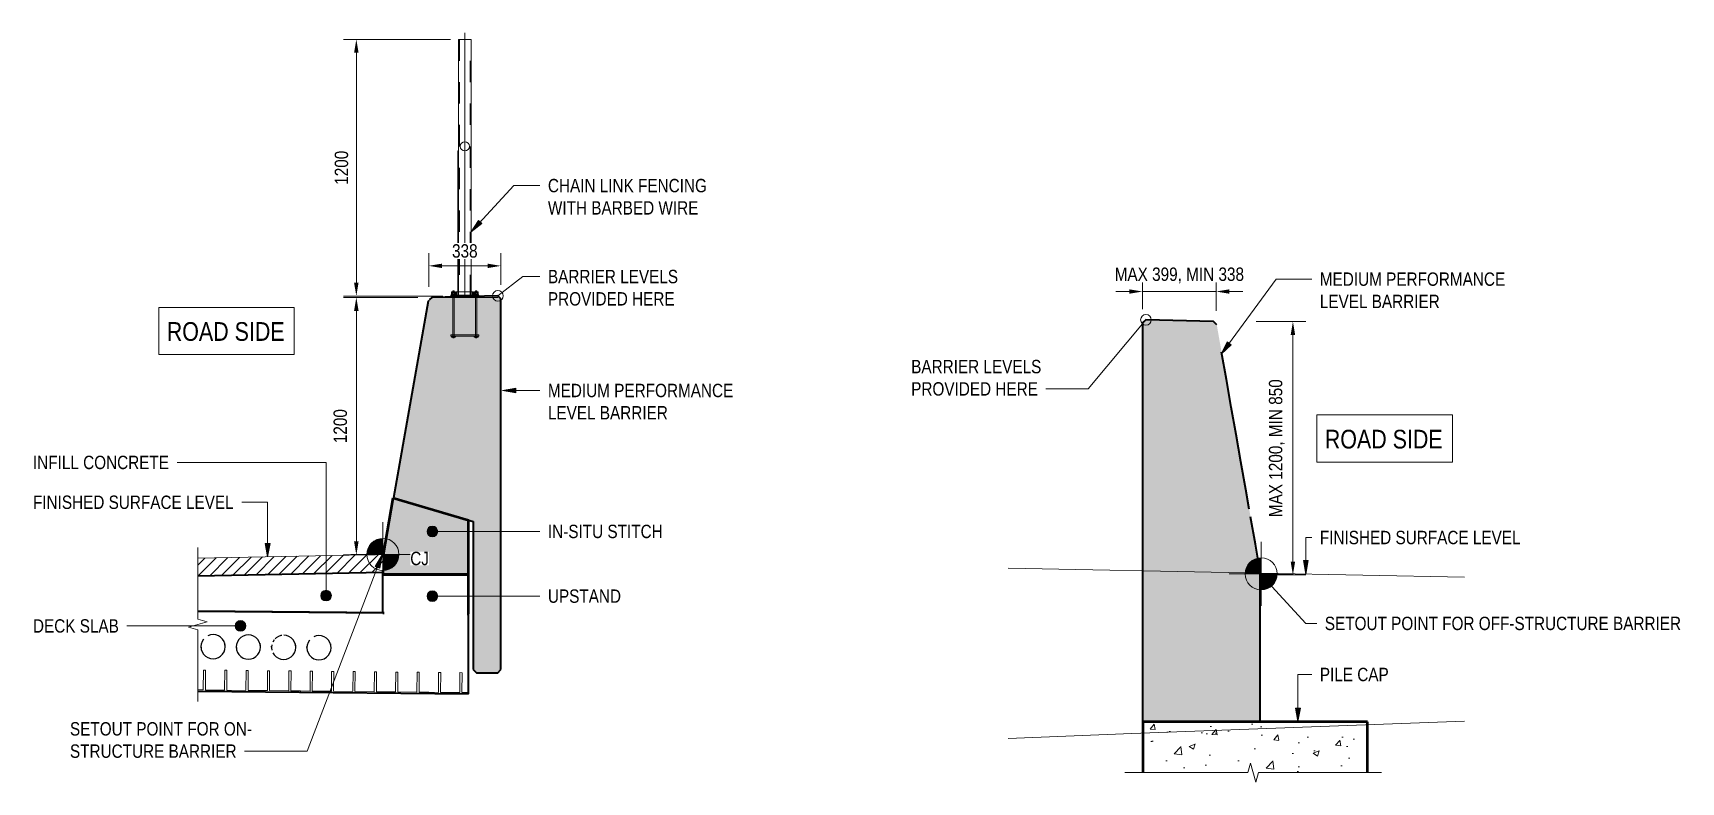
# Model space of a CAD drawing. Header units: metres. Extents: x 571 to 644, y 3 to 1695.
# Drawn here: x 635.77 to 643.48, y 18.55 to 22.05 of the extents above; entities that cross this region are included whole.
import ezdxf

# ---------------------------------------------------------------- set-up
doc = ezdxf.new("R2010")
doc.units = ezdxf.units.M
doc.linetypes.add('DASHED2', pattern=[9.525, 6.35, -3.175])
doc.linetypes.add('JacobsDash', pattern=[0.0045, 0.003, -0.0015])
doc.layers.get('Defpoints').update_dxf_attribs({"color": 41})
for name, color, linetype, lineweight in [('BRIDGE-FRAMING-LINE-18-HID', 7, 'JacobsDash', 18), ('D-BDGE', 7, 'Continuous', 13), ('D-BDGE-FLOOR', 7, 'Continuous', 50), ('D-BDGE-FLOOR-HID', 7, 'JacobsDash', 18), ('D-BDGE-FNDN-PILE-CAP', 7, 'Continuous', 50), ('D-BDGE-FRAMING', 7, 'Continuous', 50), ('D-BDGE-GEN-MOD', 7, 'Continuous', 35), ('D-BDGE-LINE', 7, 'Continuous', 9), ('D-ENHA-GEN-LINE', 7, 'Continuous', 9), ('D-ENHA-TEXT', 7, 'Continuous', 9), ('D-ENHA-TEXT-DIMS', 7, 'Continuous', 9)]:
    doc.layers.add(name, color=color, linetype=linetype, lineweight=lineweight)
doc.layers.add('D-BDGE-Conduits', color=1, linetype='Continuous', lineweight=9, true_color=0xff0000)
doc.styles.add('Arial Narrow_3', font='ARIALN.TTF', dxfattribs={"height": 0.0625})
doc.styles.add('Arial Narrow_4', font='ARIALN.TTF', dxfattribs={"height": 0.0875})
doc.styles.add('Arial Narrow_5', font='ARIALN.TTF', dxfattribs={"height": 0.0625})
doc.dimstyles.new('Dimension_Standard_O__mm_', dxfattribs={"dimscale": 0.3048, "dimtxt": 0.063964, "dimasz": 0.205052, "dimexe": 0.19685, "dimexo": 0.123031, "dimgap": 0.123031, "dimtad": 1, "dimdec": 0, "dimlfac": 1000, "dimzin": 0, "dimdsep": 46, "dimtxsty": 'Arial Narrow_3', "dimsah": 1, "dimcen": 0.09, "dimaunit": 1, "dimadec": 4, "dimazin": 0, "dimtfac": 1, "dimtdec": 4, "dimtix": 1, "dimtmove": 0, "dimatfit": 3, "dimfxl": 1, "dimtvp": 1, "dimtfill": 1, "dimtolj": 1, "dimtzin": 0, "dimlwd": 18, "dimlwe": 18, "dimarcsym": 2})
doc.dimstyles.new('Dimension_Standard_O__mm__1', dxfattribs={"dimscale": 0.3048, "dimtxt": 0.063964, "dimasz": 0.205052, "dimexe": 0.19685, "dimexo": 0.123031, "dimgap": 0.123031, "dimtad": 1, "dimdec": 0, "dimlfac": 1000, "dimzin": 0, "dimdsep": 46, "dimtxsty": 'Arial Narrow_5', "dimsah": 1, "dimcen": 0.09, "dimaunit": 1, "dimadec": 4, "dimazin": 0, "dimtfac": 1, "dimtdec": 4, "dimtix": 1, "dimtmove": 0, "dimatfit": 3, "dimfxl": 1, "dimtvp": 1, "dimtfill": 1, "dimtolj": 1, "dimtzin": 0, "dimlwd": 18, "dimlwe": 18, "dimarcsym": 2})

# ---------------------------------------------------------------- blocks, each defined once
blk = doc.blocks.new('Floors 3 - Floors 3-5446905-DRG-2871111 - SECTION 4')
at = {"layer": 'D-BDGE-FLOOR', "lineweight": 35}
for p, q in [((-1654.776, 19.5266), (-1655.6421, 19.5093)), ((-1654.776, 19.338), (-1654.776, 19.5266)), ((-1655.6421, 19.3466), (-1654.776, 19.338))]:
    blk.add_line(p, q, dxfattribs=at)
blk = doc.blocks.new('07_STR_DPS_PermadecPanel - 07_STR_DPS_PermadecPanel-5973115-DRG-2871111 - SECTION 4')
at = {"layer": 'D-BDGE-FRAMING', "lineweight": 9}
for p, q in [((-1655.6156, 19.0704), (-1655.6165, 18.9774)), ((-1655.6056, 19.0703), (-1655.6156, 19.0704)), ((-1655.6065, 18.9773), (-1655.6056, 19.0703)), ((-1655.5156, 19.0694), (-1655.5165, 18.9764)), ((-1655.5056, 19.0693), (-1655.5156, 19.0694)), ((-1655.5065, 18.9763), (-1655.5056, 19.0693)), ((-1655.4156, 19.0684), (-1655.4165, 18.9754)), ((-1655.4056, 19.0683), (-1655.4156, 19.0684)), ((-1655.4065, 18.9753), (-1655.4056, 19.0683)), ((-1655.3156, 19.0674), (-1655.3165, 18.9744)), ((-1655.3056, 19.0673), (-1655.3156, 19.0674)), ((-1655.3065, 18.9743), (-1655.3056, 19.0673)), ((-1655.2156, 19.0664), (-1655.2165, 18.9734)), ((-1655.2056, 19.0663), (-1655.2156, 19.0664)), ((-1655.2065, 18.9733), (-1655.2056, 19.0663)), ((-1655.6165, 18.9774), (-1655.6421, 18.9777)), ((-1655.6421, 18.9717), (-1655.1616, 18.9669)), ((-1655.5165, 18.9764), (-1655.6065, 18.9773)), ((-1655.4165, 18.9754), (-1655.5065, 18.9763)), ((-1655.3165, 18.9744), (-1655.4065, 18.9753)), ((-1655.2165, 18.9734), (-1655.3065, 18.9743)), ((-1655.1615, 18.9729), (-1655.2065, 18.9733)), ((-1655.1616, 18.9669), (-1655.1615, 18.9729))]:
    blk.add_line(p, q, dxfattribs=at)
blk = doc.blocks.new('07_STR_DPS_PermadecPanel - 07_STR_DPS_PermadecPanel-V5-DRG-2871111 - SECTION 4')
at = {"layer": 'D-BDGE-FRAMING', "lineweight": 9}
for p, q in [((-1655.1156, 19.0654), (-1655.1165, 18.9724)), ((-1655.1056, 19.0653), (-1655.1156, 19.0654)), ((-1655.1065, 18.9723), (-1655.1056, 19.0653)), ((-1655.0156, 19.0644), (-1655.0165, 18.9714)), ((-1655.0056, 19.0643), (-1655.0156, 19.0644)), ((-1655.0065, 18.9713), (-1655.0056, 19.0643)), ((-1654.9156, 19.0634), (-1654.9166, 18.9704)), ((-1654.9056, 19.0633), (-1654.9156, 19.0634)), ((-1654.9066, 18.9703), (-1654.9056, 19.0633)), ((-1654.8156, 19.0624), (-1654.8166, 18.9694)), ((-1654.8056, 19.0623), (-1654.8156, 19.0624)), ((-1654.8066, 18.9693), (-1654.8056, 19.0623)), ((-1654.7156, 19.0614), (-1654.7166, 18.9684)), ((-1654.7056, 19.0613), (-1654.7156, 19.0614)), ((-1654.7066, 18.9683), (-1654.7056, 19.0613)), ((-1654.6156, 19.0604), (-1654.6166, 18.9674)), ((-1654.6056, 19.0603), (-1654.6156, 19.0604)), ((-1654.6066, 18.9673), (-1654.6056, 19.0603)), ((-1655.1615, 18.9729), (-1655.1616, 18.9669)), ((-1655.1616, 18.9669), (-1654.5616, 18.9609)), ((-1655.1165, 18.9724), (-1655.1615, 18.9729)), ((-1655.0165, 18.9714), (-1655.1065, 18.9723)), ((-1654.9166, 18.9704), (-1655.0065, 18.9713)), ((-1654.8166, 18.9694), (-1654.9066, 18.9703)), ((-1654.7166, 18.9684), (-1654.8066, 18.9693)), ((-1654.6166, 18.9674), (-1654.7066, 18.9683)), ((-1654.5616, 18.9669), (-1654.6066, 18.9673)), ((-1654.5616, 18.9609), (-1654.5616, 18.9669))]:
    blk.add_line(p, q, dxfattribs=at)
blk = doc.blocks.new('SC_DET_BREAK LINE - Std Break-6706927-DRG-2871111 - SECTION 4')
at = {"layer": 'D-BDGE-LINE', "lineweight": 13}
for p, q in [((-1655.6421, 19.3082), (-1655.6421, 19.6432)), ((-1655.6858, 19.2707), (-1655.5983, 19.2957)), ((-1655.5983, 19.2957), (-1655.6421, 19.3082)), ((-1655.6421, 19.2582), (-1655.6858, 19.2707)), ((-1655.6421, 18.9232), (-1655.6421, 19.2582))]:
    blk.add_line(p, q, dxfattribs=at)
blk = doc.blocks.new('T2DPAA-T2D-PWA-SU-M3D-000101_dwg-40820706-DRG-2871111 - SECTION 7')
at = {"color": 9, "linetype": 'DASHED2', "lineweight": 18, "true_color": 0xc0c0c0}
for p, q in [((-1734.0769, 18.774), (-1732.5213, 18.8313)), ((-1734.6561, 18.7509), (-1734.0769, 18.774))]:
    blk.add_line(p, q, dxfattribs=at)
blk = doc.blocks.new('T2DPAA-T2D-PWA-SU-M3D-000100_SurveySurface_rvt-1-DRG-2871111 - SECTION 7')
at = {"color": 9, "linetype": 'DASHED2', "lineweight": 18, "true_color": 0xc0c0c0}
blk.add_blockref('T2DPAA-T2D-PWA-SU-M3D-000101_dwg-40820706-DRG-2871111 - SECTION 7', (0, 0), dxfattribs=at)
blk = doc.blocks.new('SC_DET_BREAK LINE - Std Break-6161156-DRG-2871111 - SECTION 7')
at = {"layer": 'D-BDGE-LINE', "lineweight": 13}
for p, q in [((-1733.5343, 18.591), (-1734.1093, 18.591)), ((-1733.5218, 18.6347), (-1733.5343, 18.591)), ((-1733.4968, 18.5472), (-1733.5218, 18.6347)), ((-1733.4843, 18.591), (-1733.4968, 18.5472)), ((-1732.9093, 18.591), (-1733.4843, 18.591))]:
    blk.add_line(p, q, dxfattribs=at)
blk = doc.blocks.new('DIMBLOCK4-DRG-2871111 - SECTION 4')
at = {"layer": 'D-ENHA-TEXT-DIMS', "color": 0, "lineweight": 18, "transparency": 16777216}
for p, q in [((637.6205, 20.8621), (637.6205, 21.0199)), ((637.9585, 20.8707), (637.9585, 21.0199)), ((637.683, 20.9599), (637.896, 20.9599))]:
    blk.add_line(p, q, dxfattribs=at)
at = {"layer": 'D-ENHA-TEXT-DIMS', "color": 0, "transparency": 16777216}
for points in [[(637.683, 20.9703), (637.683, 20.9495), (637.6205, 20.9599)], [(637.896, 20.9703), (637.896, 20.9495), (637.9585, 20.9599)]]:
    blk.add_solid(points, dxfattribs=at)
at = {"layer": 'Defpoints', "color": 0, "transparency": 16777216}
for p in [(637.9585, 20.9599), (637.6205, 20.8246), (637.9585, 20.8332)]:
    blk.add_point(p, dxfattribs=at)
at = {"layer": 'D-ENHA-TEXT-DIMS', "color": 0, "lineweight": 18, "transparency": 16777216, "insert": (637.7895, 21.0293), "char_height": 0.0625, "width": 0.142549, "attachment_point": 5, "style": 'Arial Narrow_3', "bg_fill": 3, "box_fill_scale": 1.1, "bg_fill_color": 256, "bg_fill_true_color": 13158600, "bg_fill_transparency": 0}
blk.add_mtext('\\A1;338', dxfattribs=at)
blk = doc.blocks.new('DIMBLOCK5-DRG-2871111 - SECTION 4')
at = {"layer": 'D-ENHA-TEXT-DIMS', "color": 0, "lineweight": 18, "transparency": 16777216}
for p, q in [((637.5705, 20.8121), (637.2221, 20.8121)), ((637.2821, 19.6715), (637.2821, 20.7496)), ((637.371, 19.609), (637.2221, 19.609))]:
    blk.add_line(p, q, dxfattribs=at)
at = {"layer": 'D-ENHA-TEXT-DIMS', "color": 0, "transparency": 16777216}
for points in [[(637.2716, 20.7496), (637.2925, 20.7496), (637.2821, 20.8121)], [(637.2716, 19.6715), (637.2925, 19.6715), (637.2821, 19.609)]]:
    blk.add_solid(points, dxfattribs=at)
at = {"layer": 'Defpoints', "color": 0, "transparency": 16777216}
for p in [(637.2821, 20.8121), (637.608, 20.8121), (637.4085, 19.609)]:
    blk.add_point(p, dxfattribs=at)
at = {"layer": 'D-ENHA-TEXT-DIMS', "color": 0, "lineweight": 18, "transparency": 16777216, "insert": (637.2073, 20.2106), "char_height": 0.0625, "width": 0.190066, "attachment_point": 5, "rotation": 90, "style": 'Arial Narrow_5', "bg_fill": 3, "box_fill_scale": 1.1, "bg_fill_color": 256, "bg_fill_true_color": 13158600, "bg_fill_transparency": 0}
blk.add_mtext('\\A1;\u200e1200', dxfattribs=at)
blk = doc.blocks.new('DIMBLOCK6-DRG-2871111 - SECTION 4')
at = {"layer": 'D-ENHA-TEXT-DIMS', "color": 0, "lineweight": 18, "transparency": 16777216}
for p, q in [((637.722, 22.0184), (637.2221, 22.0184)), ((637.2821, 21.9559), (637.2821, 20.8809)), ((637.6871, 20.8184), (637.2221, 20.8184))]:
    blk.add_line(p, q, dxfattribs=at)
at = {"layer": 'D-ENHA-TEXT-DIMS', "color": 0, "transparency": 16777216}
for points in [[(637.2716, 21.9559), (637.2925, 21.9559), (637.2821, 22.0184)], [(637.2716, 20.8809), (637.2925, 20.8809), (637.2821, 20.8184)]]:
    blk.add_solid(points, dxfattribs=at)
at = {"layer": 'Defpoints', "color": 0, "transparency": 16777216}
for p in [(637.7595, 22.0184), (637.2821, 20.8184), (637.7246, 20.8184)]:
    blk.add_point(p, dxfattribs=at)
at = {"layer": 'D-ENHA-TEXT-DIMS', "color": 0, "lineweight": 18, "transparency": 16777216, "insert": (637.2127, 21.4184), "char_height": 0.0625, "width": 0.190066, "attachment_point": 5, "rotation": 90, "style": 'Arial Narrow_3', "bg_fill": 3, "box_fill_scale": 1.1, "bg_fill_color": 256, "bg_fill_true_color": 13158600, "bg_fill_transparency": 0}
blk.add_mtext('\\A1;1200', dxfattribs=at)
blk = doc.blocks.new('DIMBLOCK7-DRG-2871111 - SECTION 7')
at = {"layer": 'D-ENHA-TEXT-DIMS', "color": 0, "lineweight": 18, "transparency": 16777216}
for p, q in [((640.96, 20.7581), (640.96, 20.8999)), ((641.3031, 20.7499), (641.3031, 20.8999)), ((640.8975, 20.8399), (640.835, 20.8399)), ((641.3031, 20.8399), (640.96, 20.8399)), ((641.3656, 20.8399), (641.4281, 20.8399))]:
    blk.add_line(p, q, dxfattribs=at)
at = {"layer": 'D-ENHA-TEXT-DIMS', "color": 0, "transparency": 16777216}
for points in [[(640.8975, 20.8503), (640.8975, 20.8295), (640.96, 20.8399)], [(641.3656, 20.8503), (641.3656, 20.8295), (641.3031, 20.8399)]]:
    blk.add_solid(points, dxfattribs=at)
at = {"layer": 'Defpoints', "color": 0, "transparency": 16777216}
for p in [(640.96, 20.7206), (641.3031, 20.7124)]:
    blk.add_point(p, dxfattribs=at)
at = {"layer": 'D-ENHA-TEXT-DIMS', "color": 0, "lineweight": 18, "transparency": 16777216, "insert": (641.1316, 20.915), "char_height": 0.0625, "width": 0.727367, "attachment_point": 5, "style": 'Arial Narrow_3', "bg_fill": 3, "box_fill_scale": 1.1, "bg_fill_color": 256, "bg_fill_true_color": 13158600, "bg_fill_transparency": 0}
blk.add_mtext('\\A1;MAX 399, MIN 338', dxfattribs=at)
at = {"layer": 'Defpoints', "color": 0, "transparency": 16777216}
blk.add_point((640.96, 20.8399), dxfattribs=at)
blk = doc.blocks.new('DIMBLOCK8-DRG-2871111 - SECTION 7')
at = {"layer": 'D-ENHA-TEXT-DIMS', "color": 0, "lineweight": 18, "transparency": 16777216}
for p, q in [((641.4914, 20.6999), (641.7228, 20.6999)), ((641.6628, 19.5775), (641.6628, 20.6374)), ((641.5168, 19.515), (641.7228, 19.515))]:
    blk.add_line(p, q, dxfattribs=at)
at = {"layer": 'D-ENHA-TEXT-DIMS', "color": 0, "transparency": 16777216}
for points in [[(641.6524, 20.6374), (641.6732, 20.6374), (641.6628, 20.6999)], [(641.6524, 19.5775), (641.6732, 19.5775), (641.6628, 19.515)]]:
    blk.add_solid(points, dxfattribs=at)
at = {"layer": 'Defpoints', "color": 0, "transparency": 16777216}
for p in [(641.4539, 20.6999), (641.6628, 20.6999), (641.4793, 19.515)]:
    blk.add_point(p, dxfattribs=at)
at = {"layer": 'D-ENHA-TEXT-DIMS', "color": 0, "lineweight": 18, "transparency": 16777216, "insert": (641.5877, 20.1075), "char_height": 0.0625, "width": 0.774883, "attachment_point": 5, "rotation": 90, "style": 'Arial Narrow_3', "bg_fill": 3, "box_fill_scale": 1.1, "bg_fill_color": 256, "bg_fill_true_color": 13158600, "bg_fill_transparency": 0}
blk.add_mtext('\\A1;MAX 1200\u200e, MIN 850', dxfattribs=at)

msp = doc.modelspace()

# ---------------------------------------------------------------- hatches: boundary and pattern name
at = {"layer": 'D-BDGE-FNDN-PILE-CAP', "lineweight": 9, "true_color": 0xc0c0c0}
h = msp.add_hatch(dxfattribs=at)
h.set_pattern_fill('FP_8', color=9, style=0, pattern_type=2)
h.set_pattern_definition([(50, (640.4066, 17.354), (0.289218, -0.025306), [0.03024, -0.33266]), (355, (640.4066, 17.354), (-0.05595, 0.3033), [0.02419, -0.26613]), (100.451, (640.4306, 17.352), (0.233273, 0.277996), [0.0257, -0.28272]), (46.184, (640.4066, 17.434), (0.43034, -0.06675), [0.04536, -0.49899]), (96.636, (640.4426, 17.429), (0.37687, 0.39279), [0.03855, -0.42408]), (351.184, (640.4066, 17.434), (0.37688, 0.39279), [0.03629, -0.39919]), (21, (640.4466, 17.414), (0.240687, -0.16235), [0.03024, -0.33266]), (326, (640.4466, 17.414), (0.09811, 0.292397), [0.02419, -0.26613]), (71.451, (640.4666, 17.401), (0.3388, 0.130048), [0.0257, -0.28272]), (37.5, (640.4066, 17.354), (0.004898, 0.13423), [0.00084, -0.26206, 0.00084, -0.26932, -0.26714]), (37.5, (640.4066, 17.354), (0.004898, 0.13423), [-0.53306, 0.00084, -0.2663]), (7.5, (640.4066, 17.354), (0.106079, 0.159037), [0.00084, -0.15319, 0.00084, -0.25602, -0.10181]), (7.5, (640.4066, 17.354), (0.106079, 0.159037), [-0.41089, 0.00084, -0.10098]), (327.5, (640.3166, 17.354), (0.215251, -0.0090994), [0.00084, -0.09997, 0.00084, -0.31368, -0.41734]), (327.5, (640.3166, 17.354), (0.215251, -0.0090994), [-0.41532, 0.00084, -0.4165]), (317.5, (640.2766, 17.354), (0.235153, 0.040369), [0.00084, -0.13021, 0.00084, -0.20803, -0.29637]), (317.5, (640.2766, 17.354), (0.235153, 0.040369), [-0.33992, 0.00084, -0.29553])])
h.paths.add_polyline_path([(641.4898, 18.5472), (641.5023, 18.591), (642.0111, 18.591), (642.0111, 18.8288), (640.961, 18.8287), (640.961, 18.591), (641.4523, 18.591), (641.4648, 18.6347), (641.4773, 18.591)])
at = {"layer": 'D-BDGE-FRAMING', "true_color": 0xc0c0c0}
for points in [[(637.8064, 19.5166), (637.8064, 19.7699), (637.4534, 19.874), (637.4071, 19.6111), (637.4814, 19.6111), (637.481, 19.6033), (637.4798, 19.5955), (637.4777, 19.588), (637.4749, 19.5806), (637.4713, 19.5736), (637.4671, 19.567), (637.4621, 19.5609), (637.4566, 19.5554), (637.4505, 19.5505), (637.4439, 19.5462), (637.4369, 19.5426), (637.4296, 19.5398), (637.422, 19.5378), (637.4142, 19.5365), (637.4064, 19.5361), (637.4064, 19.5166), (637.8061, 19.5167)], [(637.8064, 19.7699), (637.8064, 19.7699), (637.8064, 19.7699)]]:
    msp.add_hatch(color=9, dxfattribs=at).paths.add_polyline_path(points)
h = msp.add_hatch(color=9, dxfattribs=at)
edge = h.paths.add_edge_path()
edge.add_line((637.407, 19.6111), (637.407, 19.6111))
edge.add_line((637.407, 19.6111), (637.4084, 19.619))
at = {"layer": 'D-BDGE-GEN-MOD', "true_color": 0xc0c0c0}
msp.add_hatch(color=9, dxfattribs=at).paths.add_polyline_path([(637.8435, 19.0583), (637.9435, 19.0583), (637.9585, 19.0733), (637.9585, 20.8053), (637.9435, 20.8203), (637.6346, 20.8125), (637.6175, 20.7954), (637.4555, 19.8753), (637.8285, 19.7653), (637.8285, 19.0733)])
at = {"layer": 'D-BDGE-GEN-MOD', "lineweight": 5, "true_color": 0xc0c0c0}
for points in [[(640.96, 18.8302), (641.51, 18.8302), (641.51, 19.5203), (641.4392, 19.5203), (641.4396, 19.5282), (641.4409, 19.5359), (641.4429, 19.5435), (641.4457, 19.5508), (641.4493, 19.5578), (641.4535, 19.5644), (641.4585, 19.5705), (641.464, 19.5761), (641.4701, 19.581), (641.4767, 19.5853), (641.4837, 19.5888), (641.491, 19.5916), (641.4988, 19.5937), (641.3066, 20.6845), (641.291, 20.7001), (640.975, 20.7078), (640.96, 20.6928), (640.96, 18.8746)], [(641.291, 20.7001), (641.291, 20.7005), (641.1864, 20.7031), (640.975, 20.7082), (640.9751, 20.7078), (641.2278, 20.7017)], [(641.3066, 20.6845), (641.3066, 20.685), (641.3066, 20.6846)]]:
    msp.add_hatch(color=9, dxfattribs=at).paths.add_polyline_path(points)
h = msp.add_hatch(color=9, dxfattribs=at)
h.paths.add_polyline_path([(641.4988, 19.5937), (641.4988, 19.5937), (641.4987, 19.5944)])
h.paths.add_polyline_path([(641.4649, 19.7867), (641.4642, 19.7908), (641.4648, 19.787)])
at = {"layer": 'D-BDGE-LINE'}
h = msp.add_hatch(dxfattribs=at)
h.set_pattern_fill('FP_7', color=256, style=0, pattern_type=2)
h.set_pattern_definition([(45, (637.758283, 16.961), (-0.0265165, 0.0265165), [])])
h.paths.add_polyline_path([(636.5402, 19.509), (637.4063, 19.5268), (637.4063, 19.6111), (636.5402, 19.5934), (636.5402, 19.5093)])
h.paths.add_polyline_path([(637.4063, 19.5268), (637.4064, 19.5268), (637.4063, 19.5662)])
at = {"layer": 'D-ENHA-GEN-LINE', "lineweight": 5}
for points in [[(637.3314, 19.6111), (637.4064, 19.6111), (637.4063, 19.6861), (637.3986, 19.6857), (637.3908, 19.6845), (637.3832, 19.6825), (637.3759, 19.6796), (637.3689, 19.6761), (637.3623, 19.6718), (637.3562, 19.6669), (637.3507, 19.6613), (637.3457, 19.6552), (637.3414, 19.6486), (637.3379, 19.6416), (637.3351, 19.6343), (637.333, 19.6267), (637.3318, 19.619), (637.3315, 19.6151)], [(637.4064, 19.5361), (637.4142, 19.5365), (637.422, 19.5378), (637.4296, 19.5398), (637.4369, 19.5426), (637.4439, 19.5462), (637.4505, 19.5505), (637.4566, 19.5554), (637.4621, 19.5609), (637.4671, 19.567), (637.4713, 19.5736), (637.4749, 19.5806), (637.4777, 19.588), (637.4798, 19.5955), (637.481, 19.6033), (637.4814, 19.6111), (637.4064, 19.6111), (637.4064, 19.5662)], [(641.5142, 19.5203), (641.5142, 19.5953), (641.5064, 19.5949), (641.4986, 19.5937), (641.491, 19.5916), (641.4837, 19.5888), (641.4767, 19.5853), (641.4701, 19.581), (641.464, 19.5761), (641.4585, 19.5705), (641.4535, 19.5644), (641.4493, 19.5578), (641.4457, 19.5508), (641.4429, 19.5435), (641.4409, 19.5359), (641.4396, 19.5282), (641.4392, 19.5203), (641.5063, 19.5203)], [(641.5142, 19.4453), (641.5221, 19.4457), (641.5298, 19.447), (641.5374, 19.449), (641.5447, 19.4518), (641.5517, 19.4554), (641.5583, 19.4596), (641.5644, 19.4646), (641.57, 19.4701), (641.5749, 19.4762), (641.5792, 19.4828), (641.5827, 19.4898), (641.5856, 19.4971), (641.5876, 19.5047), (641.5888, 19.5125), (641.5892, 19.5203), (641.5142, 19.5203), (641.5142, 19.451)]]:
    msp.add_hatch(color=256, dxfattribs=at).paths.add_polyline_path(points)
at = {"layer": 'D-ENHA-TEXT'}
for points in [[(637.8193, 21.1192), (637.8698, 21.1576), (637.8536, 21.1726)], [(641.328, 20.5475), (641.3738, 20.5914), (641.356, 20.6044)], [(637.9663, 20.3773), (638.0288, 20.3663), (638.0288, 20.3884)], [(636.8673, 19.6003), (636.8784, 19.6628), (636.8563, 19.6628)], [(637.4034, 19.6095), (637.3707, 19.5551), (637.3913, 19.5472)], [(641.7239, 19.5195), (641.7349, 19.582), (641.7129, 19.582)], [(641.5112, 19.5187), (641.5455, 19.4654), (641.5617, 19.4803)], [(641.6866, 18.8306), (641.6976, 18.8931), (641.6755, 18.8931)]]:
    msp.add_hatch(color=256, dxfattribs=at).paths.add_polyline_path(points)
h = msp.add_hatch(color=256, dxfattribs=at)
edge = h.paths.add_edge_path()
edge.add_arc((637.6379, 19.7186), 0.025, 0, 360)
h = msp.add_hatch(color=256, dxfattribs=at)
edge = h.paths.add_edge_path()
edge.add_arc((637.1405, 19.4185), 0.025, 0, 360)
h = msp.add_hatch(color=256, dxfattribs=at)
edge = h.paths.add_edge_path()
edge.add_arc((637.6379, 19.4161), 0.025, 0, 360)
h = msp.add_hatch(color=256, dxfattribs=at)
edge = h.paths.add_edge_path()
edge.add_arc((636.7405, 19.2769), 0.025, 0, 360)

# ---------------------------------------------------------------- linework, layer by layer
at = {"layer": 'BRIDGE-FRAMING-LINE-18-HID'}
msp.add_line((637.4064, 19.6072), (637.4064, 19.6071), dxfattribs=at)
at = {"layer": 'D-BDGE', "color": 7, "lineweight": 9, "true_color": 0xffffff}
msp.add_line((637.7896, 20.8184), (637.7896, 22.0484), dxfattribs=at)
at = {"layer": 'D-BDGE'}
for p, q in [((637.8198, 22.0184), (637.7595, 22.0184)), ((637.7246, 20.8234), (637.8546, 20.8234)), ((637.8546, 20.8184), (637.7246, 20.8184)), ((637.7596, 20.8384), (637.8148, 20.8384)), ((637.8198, 20.8384), (637.8297, 20.8384)), ((637.826, 20.8184), (637.826, 20.8384)), ((637.8297, 20.8184), (637.826, 20.8184)), ((637.8297, 20.8384), (637.8297, 20.8184)), ((637.8314, 20.826), (637.8492, 20.826)), ((637.8314, 20.8234), (637.8314, 20.826)), ((637.833, 20.8318), (637.833, 20.8281)), ((637.8331, 20.8381), (637.8331, 20.8341)), ((637.8504, 20.8331), (637.834, 20.8331)), ((637.8342, 20.8391), (637.8498, 20.8391)), ((637.8342, 20.8331), (637.8498, 20.8331)), ((637.8366, 20.826), (637.8366, 20.8381)), ((637.8468, 20.826), (637.8366, 20.826)), ((637.8366, 20.826), (637.8529, 20.826)), ((637.8376, 20.8391), (637.8456, 20.8391)), ((637.8376, 20.8331), (637.8456, 20.8331)), ((637.8376, 20.8331), (637.8456, 20.8331)), ((637.8391, 20.8434), (637.8456, 20.8434)), ((637.8481, 20.826), (637.8481, 20.8381)), ((637.8514, 20.8372), (637.8514, 20.8341)), ((637.8514, 20.8341), (637.8514, 20.8281)), ((637.8529, 20.8234), (637.8529, 20.826)), ((637.8546, 20.8234), (637.8546, 20.8184)), ((637.6346, 20.8125), (637.9446, 20.8125))]:
    msp.add_line(p, q, dxfattribs=at)
at = {"layer": 'D-BDGE', "lineweight": 9}
for p, q in [((637.7595, 22.0184), (637.7595, 20.8184)), ((637.8198, 20.8184), (637.8198, 22.0184)), ((637.7595, 21.4975), (637.7564, 21.4975)), ((637.7564, 21.4975), (637.7564, 20.8388)), ((637.7246, 20.8184), (637.7246, 20.8234)), ((637.7246, 20.8234), (637.7246, 20.8184)), ((637.7427, 20.826), (637.7264, 20.826)), ((637.7264, 20.8234), (637.7264, 20.826)), ((637.7279, 20.8372), (637.7279, 20.8341)), ((637.7279, 20.8318), (637.7279, 20.8281)), ((637.7288, 20.8331), (637.745, 20.8331)), ((637.7451, 20.8391), (637.7294, 20.8391)), ((637.745, 20.8331), (637.7294, 20.8331)), ((637.7479, 20.826), (637.7301, 20.826)), ((637.7312, 20.826), (637.7312, 20.8381)), ((637.7325, 20.826), (637.7427, 20.826)), ((637.7337, 20.8434), (637.7337, 20.6234)), ((637.7402, 20.8434), (637.7337, 20.8434)), ((637.7417, 20.8391), (637.7337, 20.8391)), ((637.7417, 20.8331), (637.7337, 20.8331)), ((637.7417, 20.8331), (637.7337, 20.8331)), ((637.7402, 20.6234), (637.7402, 20.8434)), ((637.7427, 20.826), (637.7427, 20.8381)), ((637.7461, 20.8381), (637.7461, 20.8341)), ((637.7463, 20.8317), (637.7463, 20.8281)), ((637.7479, 20.8234), (637.7479, 20.826)), ((637.7496, 20.8384), (637.7596, 20.8384)), ((637.7496, 20.8184), (637.7496, 20.8384)), ((637.7533, 20.8184), (637.7496, 20.8184)), ((637.7533, 20.8384), (637.7533, 20.8184)), ((637.7564, 20.8388), (637.7595, 20.8388)), ((637.8391, 20.6234), (637.8391, 20.8434)), ((637.8456, 20.8434), (637.8456, 20.6234)), ((637.7246, 20.637), (637.8546, 20.637)), ((637.7246, 20.632), (637.7246, 20.637)), ((637.8546, 20.632), (637.7246, 20.632)), ((637.7279, 20.6301), (637.7279, 20.6269)), ((637.7288, 20.6259), (637.745, 20.6259)), ((637.7451, 20.632), (637.7294, 20.632)), ((637.745, 20.6259), (637.7294, 20.6259)), ((637.7312, 20.631), (637.7312, 20.6269)), ((637.7417, 20.632), (637.7337, 20.632)), ((637.7417, 20.6259), (637.7337, 20.6259)), ((637.7417, 20.6259), (637.7337, 20.6259)), ((637.7417, 20.6259), (637.7337, 20.6259)), ((637.7337, 20.6234), (637.7402, 20.6234)), ((637.7427, 20.631), (637.7427, 20.6269)), ((637.7461, 20.6309), (637.7461, 20.6269)), ((637.8331, 20.6309), (637.8331, 20.6269)), ((637.8342, 20.632), (637.8498, 20.632)), ((637.8343, 20.6259), (637.8498, 20.6259)), ((637.8504, 20.6259), (637.8343, 20.6259)), ((637.8366, 20.631), (637.8366, 20.6269)), ((637.8376, 20.632), (637.8456, 20.632)), ((637.8376, 20.6259), (637.8456, 20.6259)), ((637.8376, 20.6259), (637.8456, 20.6259)), ((637.8376, 20.6259), (637.8456, 20.6259)), ((637.8456, 20.6234), (637.8391, 20.6234)), ((637.8481, 20.631), (637.8481, 20.6269)), ((637.8514, 20.6301), (637.8514, 20.6269)), ((637.8546, 20.637), (637.8546, 20.632))]:
    msp.add_line(p, q, dxfattribs=at)
at = {"layer": 'D-BDGE', "linetype": 'JacobsDash', "lineweight": 9}
for p, q in [((637.7645, 22.0184), (637.7645, 20.8184)), ((637.8148, 20.8184), (637.8148, 22.0184))]:
    msp.add_line(p, q, dxfattribs=at)
at = {"layer": 'D-BDGE', "color": 5, "lineweight": 9, "true_color": 0x0000ff}
msp.add_line((637.6175, 20.7954), (637.6346, 20.8125), dxfattribs=at)
at = {"layer": 'D-BDGE', "color": 8, "lineweight": 18, "true_color": 0x808080}
for p, q in [((637.4068, 19.6111), (636.5402, 19.5934)), ((637.4068, 19.6106), (637.4068, 19.6111)), ((637.4068, 19.5268), (637.4068, 19.5361))]:
    msp.add_line(p, q, dxfattribs=at)
at = {"layer": 'D-BDGE', "lineweight": 18}
for p, q in [((640.3312, 19.5465), (641.4394, 19.5247)), ((641.5142, 19.5233), (642.4653, 19.5046))]:
    msp.add_line(p, q, dxfattribs=at)
at = {"layer": 'D-BDGE'}
msp.add_circle((637.7896, 21.5182), 0.0212, dxfattribs=at)
at = {"layer": 'D-BDGE', "lineweight": 9}
for centre, radius, start, end in [((637.7294, 20.8375), 0.00158, 90, 192.21937), ((637.7289, 20.8341), 0.00104, 180, 263.71061), ((637.7294, 20.8315), 0.00158, 90, 192.21937), ((637.7301, 20.8281), 0.00212, 180, 270), ((637.7322, 20.8381), 0.001, 90, 180), ((637.7322, 20.8321), 0.001, 90, 180), ((637.7322, 20.8321), 0.001, 90, 180), ((637.7417, 20.8381), 0.001, 0, 90), ((637.7417, 20.8321), 0.001, 0, 90), ((637.7417, 20.8321), 0.001, 0, 90), ((637.7442, 20.8281), 0.00212, 270, 0), ((637.745, 20.8317), 0.00132, 0, 90), ((637.7451, 20.8381), 0.00104, 0, 90), ((637.7451, 20.8341), 0.00104, 274.63287, 360), ((637.7294, 20.6304), 0.00158, 90, 192.21937), ((637.7289, 20.627), 0.00104, 180, 263.71061), ((637.7322, 20.631), 0.001, 90, 180), ((637.7322, 20.6269), 0.001, 180, 280.14126), ((637.7417, 20.631), 0.001, 0, 90), ((637.7417, 20.6269), 0.001, 270, 0), ((637.7451, 20.6309), 0.00104, 0, 90), ((637.7451, 20.6269), 0.00104, 274.63287, 360), ((637.8342, 20.6309), 0.00104, 90, 180), ((637.8342, 20.6269), 0.00104, 180, 265.36713), ((637.8376, 20.631), 0.001, 90, 180), ((637.8376, 20.6269), 0.001, 180, 270), ((637.8471, 20.6269), 0.001, 259.85874, 0), ((637.8471, 20.631), 0.001, 0, 90), ((637.8498, 20.6304), 0.00158, 347.78063, 90), ((637.8503, 20.627), 0.00104, 276.28939, 360)]:
    msp.add_arc(centre, radius, start, end, dxfattribs=at)
at = {"layer": 'D-BDGE'}
for centre, radius, start, end in [((637.8351, 20.8281), 0.00212, 180, 270), ((637.8342, 20.8381), 0.00104, 90, 180), ((637.8342, 20.8341), 0.00104, 180, 260.03888), ((637.8342, 20.832), 0.00104, 90, 180), ((637.8376, 20.8381), 0.001, 90, 180), ((637.8376, 20.8321), 0.001, 90, 180), ((637.8376, 20.8321), 0.001, 90, 180), ((637.8471, 20.8381), 0.001, 0, 90), ((637.8471, 20.8321), 0.001, 0, 90), ((637.8471, 20.8321), 0.001, 0, 90), ((637.8492, 20.8281), 0.00212, 270, 360), ((637.8498, 20.8375), 0.00158, 347.78063, 90), ((637.8498, 20.8315), 0.00158, 347.78063, 90), ((637.8503, 20.8341), 0.00104, 276.28939, 360)]:
    msp.add_arc(centre, radius, start, end, dxfattribs=at)
at = {"layer": 'D-BDGE-Conduits', "color": 143, "lineweight": 25, "true_color": 0x78aac8}
for p, q in [((636.6685, 19.1861), (636.6671, 19.1982)), ((636.8335, 19.1845), (636.8321, 19.1967)), ((636.8978, 19.2118), (636.8911, 19.2011)), ((636.9985, 19.1829), (636.9971, 19.1951)), ((636.5544, 19.1853), (636.5558, 19.1731)), ((636.7194, 19.1837), (636.7208, 19.1715)), ((636.7204, 19.178), (636.7217, 19.1663)), ((636.8844, 19.1822), (636.8858, 19.17)), ((636.8869, 19.1891), (636.8854, 19.1765)), ((636.8854, 19.1765), (636.8869, 19.1638)), ((637.0494, 19.1806), (637.0508, 19.1684)), ((637.1635, 19.1814), (637.1621, 19.1935))]:
    msp.add_line(p, q, dxfattribs=at)
at = {"layer": 'D-BDGE-Conduits', "color": 143, "lineweight": 25, "true_color": 0x78aac8, "flags": 128}
for points in [[(636.5678, 19.2149), (636.5611, 19.2042), (636.5569, 19.1922), (636.5554, 19.1796)], [(636.6122, 19.2363), (636.5995, 19.2349), (636.5876, 19.2307)], [(636.6689, 19.1796), (636.6675, 19.1922), (636.6633, 19.2042), (636.6565, 19.2149), (636.6475, 19.2239), (636.6368, 19.2307), (636.6248, 19.2349), (636.6122, 19.2363)], [(636.7772, 19.2347), (636.7645, 19.2333), (636.7526, 19.2291), (636.7418, 19.2224), (636.7328, 19.2134), (636.7261, 19.2026), (636.7219, 19.1906), (636.7204, 19.178)], [(636.8339, 19.178), (636.8325, 19.1906), (636.8283, 19.2026), (636.8215, 19.2134), (636.8125, 19.2224), (636.8018, 19.2291), (636.7898, 19.2333), (636.7772, 19.2347)], [(636.933, 19.2324), (636.9295, 19.2318), (636.9176, 19.2276), (636.9068, 19.2208), (636.9022, 19.2167)], [(636.9989, 19.1765), (636.9975, 19.1891), (636.9933, 19.2011), (636.9865, 19.2118), (636.9775, 19.2208), (636.9668, 19.2276), (636.9548, 19.2318), (636.9422, 19.2332)], [(637.0628, 19.2103), (637.0561, 19.1995), (637.0519, 19.1875), (637.0504, 19.1749)], [(637.1072, 19.2316), (637.0945, 19.2302), (637.0826, 19.226)], [(637.1639, 19.1749), (637.1625, 19.1875), (637.1583, 19.1995), (637.1515, 19.2103), (637.1425, 19.2192), (637.1318, 19.226), (637.1198, 19.2302), (637.1072, 19.2316)], [(636.5554, 19.1796), (636.5569, 19.167), (636.5611, 19.155), (636.5678, 19.1442), (636.5768, 19.1352), (636.5876, 19.1285), (636.5995, 19.1243), (636.6122, 19.1229)], [(636.6122, 19.1229), (636.6248, 19.1243), (636.6368, 19.1285), (636.6475, 19.1352), (636.6565, 19.1442), (636.6633, 19.155), (636.6675, 19.167), (636.6689, 19.1796)], [(636.7217, 19.1663), (636.7219, 19.1654), (636.7261, 19.1534), (636.7328, 19.1427), (636.7418, 19.1337), (636.7526, 19.1269), (636.7645, 19.1227), (636.7772, 19.1213)], [(636.7772, 19.1213), (636.7898, 19.1227), (636.8018, 19.1269), (636.8125, 19.1337), (636.8215, 19.1427), (636.8283, 19.1534), (636.8325, 19.1654), (636.8339, 19.178)], [(636.8911, 19.1518), (636.8978, 19.1411), (636.9068, 19.1321), (636.9176, 19.1254), (636.9295, 19.1212), (636.9422, 19.1197)], [(636.9422, 19.1197), (636.9548, 19.1212), (636.9668, 19.1254), (636.9775, 19.1321), (636.9865, 19.1411), (636.9933, 19.1518), (636.9975, 19.1638), (636.9989, 19.1765)], [(637.0504, 19.1749), (637.0519, 19.1623), (637.0561, 19.1503), (637.0628, 19.1395), (637.0718, 19.1305), (637.0826, 19.1238), (637.0945, 19.1196), (637.1072, 19.1182)], [(637.1072, 19.1182), (637.1198, 19.1196), (637.1318, 19.1238), (637.1425, 19.1305), (637.1515, 19.1395), (637.1583, 19.1503), (637.1625, 19.1623), (637.1639, 19.1749)]]:
    msp.add_lwpolyline(points, dxfattribs=at)
at = {"layer": 'D-BDGE-FLOOR'}
for p, q in [((637.8068, 19.5167), (637.4068, 19.5167)), ((637.8068, 19.3333), (637.8068, 19.5167)), ((637.8068, 19.5167), (637.8068, 19.5167)), ((637.4068, 19.3373), (637.4126, 19.3373)), ((637.8002, 19.3334), (637.8068, 19.3333))]:
    msp.add_line(p, q, dxfattribs=at)
at = {"layer": 'D-BDGE-FLOOR', "lineweight": 35}
for p, q in [((637.4126, 19.3377), (636.5402, 19.3465)), ((637.8072, 19.3338), (637.8002, 19.3339)), ((637.8072, 18.9588), (637.8072, 19.3338)), ((636.5402, 18.9715), (637.8072, 18.9588))]:
    msp.add_line(p, q, dxfattribs=at)
at = {"layer": 'D-BDGE-FLOOR-HID'}
for p, q in [((637.4068, 19.5166), (637.4068, 19.3379)), ((637.4068, 19.3378), (637.4068, 19.3373))]:
    msp.add_line(p, q, dxfattribs=at)
at = {"layer": 'D-BDGE-FNDN-PILE-CAP'}
for p, q in [((642.0111, 18.8288), (640.961, 18.8287)), ((640.961, 18.8287), (640.961, 18.591)), ((640.961, 18.8287), (640.9611, 18.8287)), ((642.0111, 18.8146), (642.0111, 18.8288)), ((642.0111, 18.8288), (642.0111, 18.8288)), ((642.0111, 18.591), (642.0111, 18.8146))]:
    msp.add_line(p, q, dxfattribs=at)
at = {"layer": 'D-BDGE-FRAMING'}
for p, q in [((637.4534, 19.874), (637.407, 19.6105)), ((637.8064, 19.7699), (637.4534, 19.874)), ((637.4534, 19.874), (637.4534, 19.874)), ((637.8064, 19.5166), (637.8064, 19.7699)), ((637.8064, 19.7699), (637.8064, 19.7699)), ((637.4064, 19.6072), (637.4064, 19.6071)), ((637.4064, 19.5361), (637.4064, 19.5166)), ((637.4064, 19.5166), (637.4064, 19.5167)), ((637.4064, 19.5166), (637.8064, 19.5166))]:
    msp.add_line(p, q, dxfattribs=at)
at = {"layer": 'D-BDGE-FRAMING', "lineweight": 9}
for p, q in [((637.6666, 19.0594), (637.6657, 18.9664)), ((637.6766, 19.0593), (637.6666, 19.0594)), ((637.6757, 18.9663), (637.6766, 19.0593)), ((637.7666, 19.0584), (637.7657, 18.9654)), ((637.7766, 19.0583), (637.7666, 19.0584)), ((637.7757, 18.9653), (637.7766, 19.0583)), ((637.6657, 18.9664), (637.6207, 18.9669)), ((637.6207, 18.9669), (637.6207, 18.9609)), ((637.7657, 18.9654), (637.6757, 18.9663)), ((637.8069, 18.965), (637.7757, 18.9653)), ((637.8069, 18.959), (637.8069, 18.965)), ((637.6207, 18.9609), (637.8069, 18.959))]:
    msp.add_line(p, q, dxfattribs=at)
at = {"layer": 'D-BDGE-GEN-MOD'}
for p, q in [((637.9435, 20.8203), (637.6346, 20.8125)), ((637.9585, 20.8053), (637.9435, 20.8203)), ((637.9435, 20.8203), (637.9435, 20.8203)), ((637.6175, 20.7954), (637.4555, 19.8753)), ((637.6175, 20.7954), (637.6175, 20.7954)), ((637.6346, 20.8125), (637.6241, 20.8019)), ((637.6346, 20.8125), (637.6346, 20.8125)), ((637.9585, 19.0733), (637.9585, 20.8053)), ((637.9585, 20.8053), (637.9585, 20.8053)), ((640.975, 20.7078), (640.96, 20.6928)), ((640.96, 20.6928), (640.96, 18.8302)), ((640.975, 20.7078), (640.975, 20.7082)), ((641.291, 20.7001), (641.291, 20.7005)), ((641.3066, 20.6845), (641.291, 20.7001)), ((637.4555, 19.8753), (637.8285, 19.7653)), ((637.4555, 19.8753), (637.4555, 19.8753)), ((637.8285, 19.7653), (637.8285, 19.0733)), ((641.51, 18.8302), (641.51, 19.5203)), ((637.8285, 19.0733), (637.8435, 19.0583)), ((637.8435, 19.0583), (637.9435, 19.0583)), ((637.9435, 19.0583), (637.9585, 19.0733)), ((637.9585, 19.0733), (637.9585, 19.0733)), ((640.96, 18.8302), (641.51, 18.8302)), ((641.51, 18.8302), (641.51, 18.8302))]:
    msp.add_line(p, q, dxfattribs=at)
at = {"layer": 'D-BDGE-GEN-MOD', "flags": 128}
for points in [[(641.1646, 20.7032), (641.1014, 20.7047), (641.0382, 20.7063), (640.9751, 20.7078)], [(641.291, 20.7001), (641.2278, 20.7017), (641.1647, 20.7032)], [(641.4586, 19.8222), (641.4422, 19.915), (641.4196, 20.0432), (641.397, 20.1715), (641.3744, 20.2998), (641.3518, 20.428), (641.3292, 20.5563)], [(641.4988, 19.5937), (641.4874, 19.6585), (641.4648, 19.7867)]]:
    msp.add_lwpolyline(points, dxfattribs=at)
at = {"layer": 'D-ENHA-GEN-LINE'}
for p, q in [((637.4064, 19.6111), (637.4064, 19.7611)), ((641.5142, 19.5203), (641.5142, 19.6703)), ((637.4064, 19.6111), (637.2564, 19.6111)), ((637.4064, 19.6111), (637.4064, 19.4611)), ((637.4064, 19.6111), (637.5564, 19.6111)), ((641.5142, 19.5203), (641.3642, 19.5203)), ((641.5142, 19.5203), (641.5142, 19.3703)), ((641.5142, 19.5203), (641.6642, 19.5203))]:
    msp.add_line(p, q, dxfattribs=at)
for centre in [(637.4064, 19.6111), (641.5142, 19.5203)]:
    msp.add_circle(centre, 0.075, dxfattribs=at)
for centre, start, end in [((637.4064, 19.6111), 90, 180), ((637.4064, 19.6111), 270, 0), ((641.5142, 19.5203), 90, 180), ((641.5142, 19.5203), 270, 0)]:
    msp.add_arc(centre, 0.075, start, end, dxfattribs=at)
at = {"layer": 'D-ENHA-TEXT'}
for p, q in [((637.8193, 21.1192), (638.0187, 21.3352)), ((638.0187, 21.3352), (638.1407, 21.3352)), ((637.8536, 21.1726), (637.8193, 21.1192)), ((637.8193, 21.1192), (637.8698, 21.1576)), ((637.8698, 21.1576), (637.8536, 21.1726)), ((638.0609, 20.91), (638.1407, 20.91)), ((641.328, 20.5475), (641.5846, 20.8978)), ((641.5846, 20.8978), (641.7512, 20.8978)), ((641.356, 20.6044), (641.328, 20.5475)), ((641.328, 20.5475), (641.3738, 20.5914)), ((641.3738, 20.5914), (641.356, 20.6044)), ((638.0288, 20.3884), (637.9663, 20.3773)), ((637.9663, 20.3773), (638.0288, 20.3663)), ((637.9663, 20.3773), (638.1407, 20.3773)), ((638.0288, 20.3663), (638.0288, 20.3884)), ((640.5616, 20.3849), (640.5068, 20.3849)), ((640.7058, 20.3849), (640.5616, 20.3849)), ((636.4453, 20.0411), (636.4437, 20.0411)), ((637.1405, 20.0411), (636.4453, 20.0411)), ((637.1405, 19.4185), (637.1405, 20.0411)), ((636.748, 19.855), (636.7463, 19.855)), ((636.8673, 19.855), (636.748, 19.855)), ((636.8673, 19.6003), (636.8673, 19.855)), ((636.8784, 19.6628), (636.8563, 19.6628)), ((636.8563, 19.6628), (636.8673, 19.6003)), ((636.8673, 19.6003), (636.8784, 19.6628)), ((637.6379, 19.7186), (638.1407, 19.7186)), ((641.7239, 19.6901), (641.7512, 19.6901)), ((641.7239, 19.5195), (641.7239, 19.6901)), ((637.4034, 19.6095), (637.0519, 18.6916)), ((637.4034, 19.6095), (637.3707, 19.5551)), ((637.3913, 19.5472), (637.4034, 19.6095)), ((641.7349, 19.582), (641.7129, 19.582)), ((641.7129, 19.582), (641.7239, 19.5195)), ((641.7239, 19.5195), (641.7349, 19.582)), ((637.3707, 19.5551), (637.3913, 19.5472)), ((637.6379, 19.4161), (638.1407, 19.4161)), ((636.2105, 19.2769), (636.2089, 19.2769)), ((636.7405, 19.2769), (636.2105, 19.2769)), ((641.7239, 19.2887), (641.7745, 19.2887)), ((641.6866, 19.0499), (641.7512, 19.0499)), ((641.6866, 18.8306), (641.6866, 19.0499)), ((641.6976, 18.8931), (641.6755, 18.8931)), ((641.6755, 18.8931), (641.6866, 18.8306)), ((641.6866, 18.8306), (641.6976, 18.8931)), ((636.8658, 18.6916), (636.759, 18.6916)), ((637.0519, 18.6916), (636.8658, 18.6916))]:
    msp.add_line(p, q, dxfattribs=at)
at = {"layer": 'D-ENHA-TEXT', "lineweight": 18, "flags": 128}
for points in [[(636.3579, 20.766), (636.9919, 20.766), (636.9919, 20.5455), (636.3579, 20.5455)], [(641.7745, 20.2628), (642.4085, 20.2628), (642.4085, 20.0423), (641.7745, 20.0423)]]:
    msp.add_lwpolyline(points, close=True, dxfattribs=at)
at = {"layer": 'D-ENHA-TEXT'}
for centre in [(637.6379, 19.7186), (637.1405, 19.4185), (637.6379, 19.4161), (636.7405, 19.2769)]:
    msp.add_circle(centre, 0.025, dxfattribs=at)

# ---------------------------------------------------------------- block references
at = {"lineweight": 5}
msp.add_blockref('T2DPAA-T2D-PWA-SU-M3D-000100_SurveySurface_rvt-1-DRG-2871111 - SECTION 7', (2374.9866, 0), dxfattribs=at)
at = {"layer": 'D-BDGE-FLOOR'}
msp.add_blockref('Floors 3 - Floors 3-5446905-DRG-2871111 - SECTION 4', (2292.1823, 0), dxfattribs=at)
at = {"layer": 'D-BDGE-FRAMING', "lineweight": 13}
for name in ['07_STR_DPS_PermadecPanel - 07_STR_DPS_PermadecPanel-5973115-DRG-2871111 - SECTION 4', '07_STR_DPS_PermadecPanel - 07_STR_DPS_PermadecPanel-V5-DRG-2871111 - SECTION 4']:
    msp.add_blockref(name, (2292.1823, 0), dxfattribs=at)
at = {"layer": 'D-BDGE-LINE'}
for name, p in [('SC_DET_BREAK LINE - Std Break-6706927-DRG-2871111 - SECTION 4', (2292.1823, 0)), ('SC_DET_BREAK LINE - Std Break-6161156-DRG-2871111 - SECTION 7', (2374.9866, 0))]:
    msp.add_blockref(name, p, dxfattribs=at)

# ---------------------------------------------------------------- texts
at = {"layer": 'D-ENHA-TEXT', "char_height": 0.0625, "attachment_point": 1, "style": 'Arial Narrow_3', "bg_fill": 3, "box_fill_scale": 1, "bg_fill_color": 256, "bg_fill_transparency": 0}
for s, insert in [('WITH BARBED WIRE', (638.1782, 21.2622)), ('PROVIDED HERE', (638.1782, 20.837)), ('LEVEL BARRIER', (641.7887, 20.8249)), ('LEVEL BARRIER', (638.1782, 20.3044)), ('SETOUT POINT FOR ON-', (635.9426, 18.827))]:
    msp.add_mtext(s, dxfattribs=dict(at, insert=insert))
at = {"layer": 'D-ENHA-TEXT', "insert": (639.8773, 20.5203), "char_height": 0.0625, "attachment_point": 1, "style": 'Arial Narrow_3', "bg_fill": 3, "box_fill_scale": 1, "bg_fill_color": 256, "bg_fill_true_color": 13158600, "bg_fill_transparency": 0}
msp.add_mtext('BARRIER LEVELS ', dxfattribs=at)

# ---------------------------------------------------------------- next in the draw order: texts
at = {"layer": 'D-ENHA-TEXT', "char_height": 0.0625, "attachment_point": 1, "style": 'Arial Narrow_3', "bg_fill": 3, "box_fill_scale": 1, "bg_fill_color": 256, "bg_fill_transparency": 0}
for s, insert in [('CHAIN LINK FENCING ', (638.1782, 21.3664)), ('BARRIER LEVELS ', (638.1782, 20.9412)), ('MEDIUM PERFORMANCE ', (641.7887, 20.9291)), ('MEDIUM PERFORMANCE ', (638.1782, 20.4086)), ('INFILL CONCRETE', (635.7695, 20.0723)), ('FINISHED SURFACE LEVEL', (635.7695, 19.8862)), ('IN-SITU STITCH', (638.1782, 19.7498)), ('FINISHED SURFACE LEVEL', (641.7887, 19.7214)), ('UPSTAND ', (638.1782, 19.4474)), ('DECK SLAB', (635.7695, 19.3081)), ('SETOUT POINT FOR OFF-STRUCTURE BARRIER', (641.812, 19.3199)), ('PILE CAP', (641.7887, 19.0811)), ('STRUCTURE BARRIER', (635.9426, 18.7228))]:
    msp.add_mtext(s, dxfattribs=dict(at, insert=insert))
at = {"layer": 'D-ENHA-TEXT', "lineweight": 18, "char_height": 0.0875, "attachment_point": 1, "style": 'Arial Narrow_4', "bg_fill": 3, "box_fill_scale": 1, "bg_fill_color": 256, "bg_fill_true_color": 13158600, "bg_fill_transparency": 0}
for insert in [(636.3954, 20.6969), (641.812, 20.1937)]:
    msp.add_mtext('ROAD SIDE', dxfattribs=dict(at, insert=insert))
at = {"layer": 'D-ENHA-TEXT', "char_height": 0.0625, "attachment_point": 1, "style": 'Arial Narrow_3', "bg_fill": 3, "box_fill_scale": 1, "bg_fill_color": 256, "bg_fill_true_color": 13158600, "bg_fill_transparency": 0}
for s, insert in [('PROVIDED HERE', (639.8773, 20.4161)), ('CJ', (637.5342, 19.6233))]:
    msp.add_mtext(s, dxfattribs=dict(at, insert=insert))

# ---------------------------------------------------------------- next in the draw order: dimensions: what is measured, and where the dimension line sits
at = {"layer": 'D-ENHA-TEXT-DIMS', "lineweight": 18}
dim = msp.add_linear_dim(base=(637.9585, 20.9599), p1=(637.6205, 20.8246), p2=(637.9585, 20.8332), dimstyle='Dimension_Standard_O__mm_', override={"dimpost": '<>', "dimfxl": 0.338133}, dxfattribs=at)
dim.commit()
dim.dimension.update_dxf_attribs({"geometry": 'DIMBLOCK4-DRG-2871111 - SECTION 4', "text_midpoint": (637.7895, 21.0293)})
dim = msp.add_linear_dim(base=(640.96, 20.8399), p1=(641.3031, 20.7124), p2=(640.96, 20.7206), text='MAX 399, MIN 338', dimstyle='Dimension_Standard_O__mm_', override={"dimpost": '<>', "dimfxl": 0.343218}, dxfattribs=at)
dim.commit()
dim.dimension.update_dxf_attribs({"geometry": 'DIMBLOCK7-DRG-2871111 - SECTION 7', "text_midpoint": (641.1316, 20.915)})

# ---------------------------------------------------------------- next in the draw order: linework, layer by layer
at = {"layer": 'D-ENHA-TEXT'}
for p, q in [((637.9443, 20.82), (638.0609, 20.91)), ((640.9754, 20.7078), (640.7058, 20.3849))]:
    msp.add_line(p, q, dxfattribs=at)
for centre in [(637.9443, 20.82), (640.9754, 20.7078)]:
    msp.add_circle(centre, 0.025, dxfattribs=at)

# ---------------------------------------------------------------- next in the draw order: dimensions: what is measured, and where the dimension line sits
at = {"layer": 'D-ENHA-TEXT-DIMS', "lineweight": 18}
for base, p1, p2, text, dimstyle, override, picture, middle in [((637.2821, 20.8121), (637.4085, 19.609), (637.608, 20.8121), '\u200e1200', 'Dimension_Standard_O__mm__1', {"dimpost": '<>', "dimfxl": 1.219578}, 'DIMBLOCK5-DRG-2871111 - SECTION 4', (637.2073, 20.2106)), ((641.6628, 20.6999), (641.4793, 19.515), (641.4539, 20.6999), 'MAX 1200\u200e, MIN 850', 'Dimension_Standard_O__mm_', {"dimpost": '<>', "dimfxl": 1.185174}, 'DIMBLOCK8-DRG-2871111 - SECTION 7', (641.5877, 20.1075))]:
    dim = msp.add_linear_dim(base=base, p1=p1, p2=p2, angle=90, text=text, dimstyle=dimstyle, override=override, dxfattribs=at)
    dim.commit()
    dim.dimension.update_dxf_attribs({"geometry": picture, "text_midpoint": middle})

# ---------------------------------------------------------------- next in the draw order: linework, layer by layer
at = {"layer": 'D-ENHA-TEXT'}
for p, q in [((641.5112, 19.5187), (641.5455, 19.4654)), ((641.5617, 19.4803), (641.5112, 19.5187)), ((641.5112, 19.5187), (641.7239, 19.2887)), ((641.5455, 19.4654), (641.5617, 19.4803))]:
    msp.add_line(p, q, dxfattribs=at)

# ---------------------------------------------------------------- next in the draw order: dimensions: what is measured, and where the dimension line sits
at = {"layer": 'D-ENHA-TEXT-DIMS', "lineweight": 18}
dim = msp.add_linear_dim(base=(637.2821, 20.8184), p1=(637.7595, 22.0184), p2=(637.7246, 20.8184), angle=90, dimstyle='Dimension_Standard_O__mm_', override={"dimpost": '<>', "dimfxl": 1.200506}, dxfattribs=at)
dim.commit()
dim.dimension.update_dxf_attribs({"geometry": 'DIMBLOCK6-DRG-2871111 - SECTION 4', "text_midpoint": (637.2127, 21.4184)})

doc.saveas('drawing.dxf')
